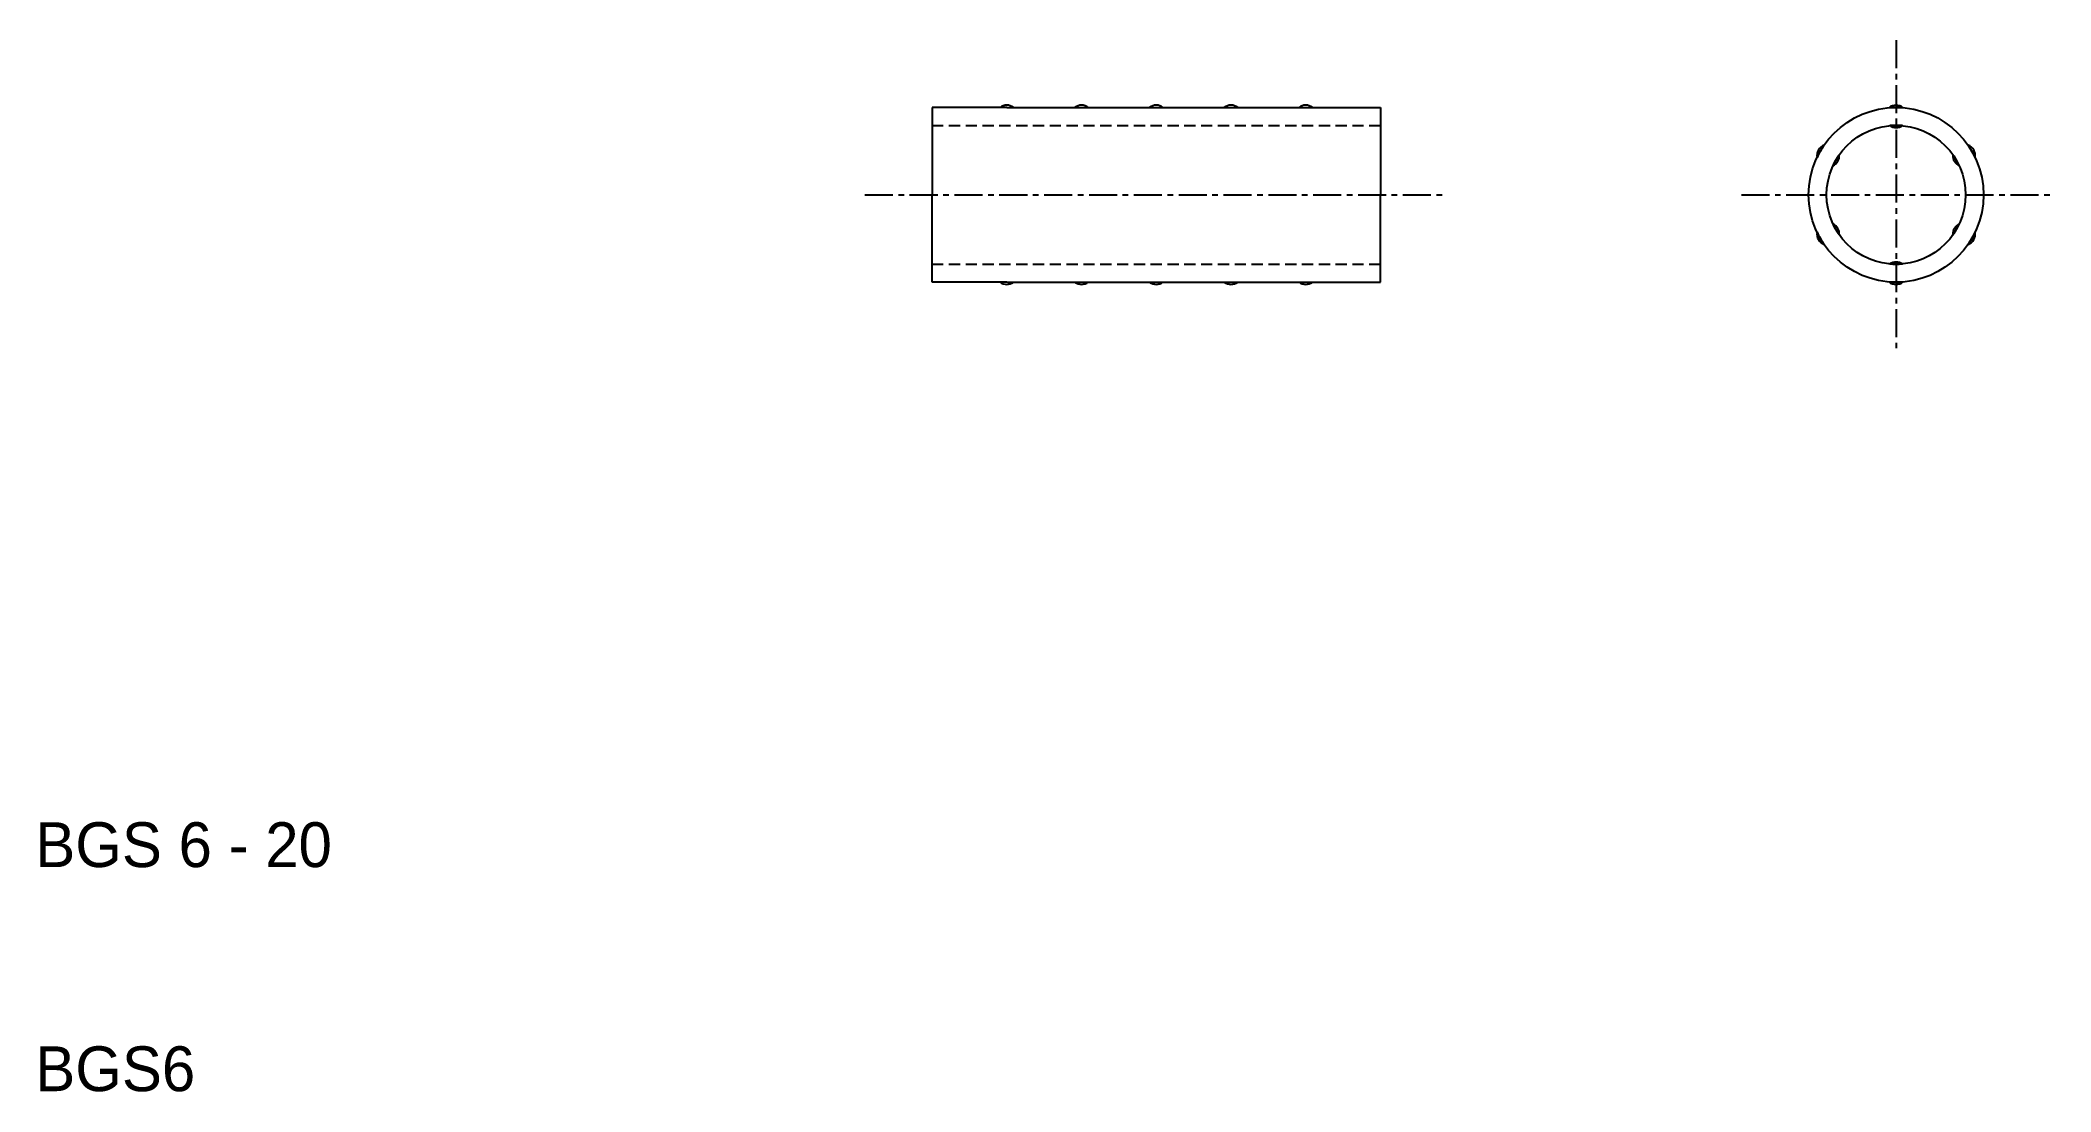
# Model space of a CAD drawing. Extents: x 10.2 to 99.9, y 10 to 56.9.
import ezdxf

# ---------------------------------------------------------------- set-up
doc = ezdxf.new("R2010")
doc.units = 0
doc.linetypes.add('CENTER', pattern=[2, 1.25, -0.25, 0.25, -0.25])
doc.linetypes.add('DASHED', pattern=[0.75, 0.5, -0.25])
doc.layers.get('0').update_dxf_attribs({"linetype": 'CONTINUOUS'})
doc.layers.add('CENTER', color=1, linetype='CENTER')

msp = doc.modelspace()

# ---------------------------------------------------------------- linework, layer by layer
at = {"color": 7, "linetype": 'CONTINUOUS'}
for p, q in [((53.033, 53.9), (50, 53.9)), ((50, 53.9), (50, 50)), ((53.333, 53.9), (53.033, 53.9)), ((53.333, 53.9), (53.633, 53.9)), ((53.633, 53.9), (70, 53.9)), ((70, 53.9), (70, 50)), ((50, 46.1), (50, 50)), ((70, 46.1), (70, 50)), ((53.333, 46.1), (50, 46.1)), ((53.333, 46.1), (70, 46.1))]:
    msp.add_line(p, q, dxfattribs=at)
at = {"color": 3, "linetype": 'DASHED'}
for p, q in [((50, 53.1), (70, 53.1)), ((50, 46.9), (70, 46.9))]:
    msp.add_line(p, q, dxfattribs=at)
at = {"color": 7, "linetype": 'CONTINUOUS'}
for radius in [3.9, 3.1]:
    msp.add_circle((93, 50), radius, dxfattribs=at)
for centre, radius, start, end in [((53.333, 53.5), 0.5, 53.1301, 126.8699), ((56.667, 53.5), 0.5, 53.1301, 126.8699), ((60, 53.5), 0.5, 53.1301, 126.8699), ((63.333, 53.5), 0.5, 53.1301, 126.8699), ((66.667, 53.5), 0.5, 53.1301, 126.8699), ((93, 53.5), 0.5, 50.74032, 129.25968), ((93, 50), 3.9, 85.34632, 94.65368), ((93, 50), 3.1, 84.7799, 95.2201), ((93, 53.5), 0.5, 235.66098, 304.33902), ((89.969, 51.75), 0.5, 110.74032, 189.25968), ((93, 50), 3.9, 145.34632, 154.65368), ((93, 50), 3.9, 25.34632, 34.65368), ((96.031, 51.75), 0.5, 350.74032, 69.25968), ((93, 50), 3.1, 144.7799, 155.2201), ((89.969, 51.75), 0.5, 295.66098, 4.33902), ((96.031, 51.75), 0.5, 175.66098, 244.33902), ((93, 50), 3.1, 24.7799, 35.2201), ((93, 50), 3.1, 204.7799, 215.2201), ((89.969, 48.25), 0.5, 355.66098, 64.33902), ((96.031, 48.25), 0.5, 115.66098, 184.33902), ((93, 50), 3.1, 324.7799, 335.2201), ((89.969, 48.25), 0.5, 170.74032, 249.25968), ((93, 50), 3.9, 205.34632, 214.65368), ((93, 50), 3.9, 325.34632, 334.65368), ((96.031, 48.25), 0.5, 290.74032, 9.25968), ((93, 46.5), 0.5, 55.66098, 124.33902), ((93, 50), 3.1, 264.7799, 275.2201), ((53.333, 46.5), 0.5, 233.1301, 306.8699), ((56.667, 46.5), 0.5, 233.1301, 306.8699), ((60, 46.5), 0.5, 233.1301, 306.8699), ((63.333, 46.5), 0.5, 233.1301, 306.8699), ((66.667, 46.5), 0.5, 233.1301, 306.8699), ((93, 50), 3.9, 265.34632, 274.65368), ((93, 46.5), 0.5, 230.74032, 309.25968)]:
    msp.add_arc(centre, radius, start, end, dxfattribs=at)
at = {"layer": 'CENTER', "color": 1, "linetype": 'CENTER'}
for p, q in [((93, 56.9), (93, 43.1)), ((47, 50), (73, 50)), ((86.1, 50), (99.9, 50))]:
    msp.add_line(p, q, dxfattribs=at)

# ---------------------------------------------------------------- texts
at = {"color": 7, "linetype": 'CONTINUOUS'}
for s, p in [('BGS 6 - 20', (10, 20)), ('BGS6', (10, 10))]:
    msp.add_text(s, height=2, dxfattribs=at).set_placement(p)

doc.saveas('drawing.dxf')
